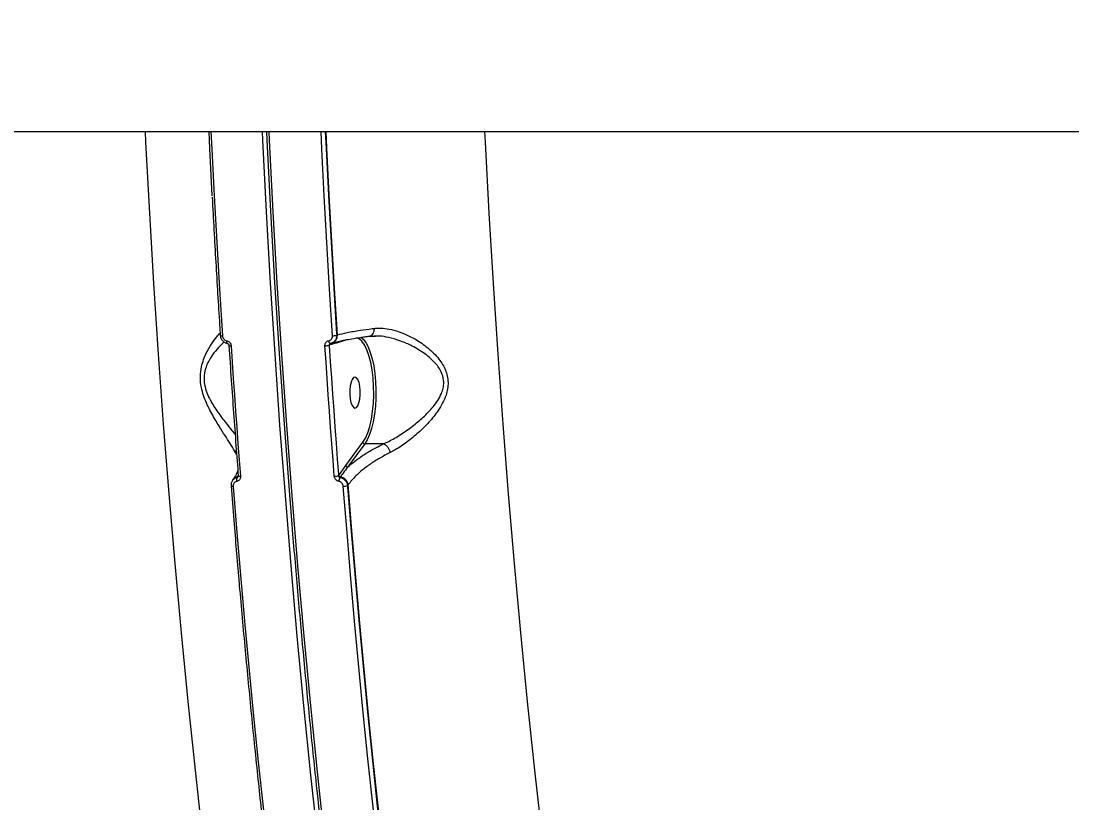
# Model space of a CAD drawing. Header units: millimetres. Extents: x -7720 to 6073, y -7402 to 5433.
# Drawn here: x 1062 to 1367.8, y -758 to -530.4 of the extents above; entities that cross this region are included whole.
import ezdxf

# ---------------------------------------------------------------- set-up
doc = ezdxf.new("R2010")
doc.units = ezdxf.units.MM
for name, color, linetype in [('DIKOM_ОБЪЕКТ', 7, 'Continuous'), ('DIKOM_РАЗМЕР_ЗОНА', 7, 'Continuous'), ('DIKOM_РАЗМЕР_ОБЪЕКТА', 7, 'Continuous')]:
    doc.layers.add(name, color=color, linetype=linetype)
doc.styles.add('style1', font='arial.ttf', dxfattribs={"width": 0.8})
doc.dimstyles.new('1-50', dxfattribs={"dimtxt": 300, "dimasz": 200, "dimexe": 100, "dimexo": 0, "dimgap": 100, "dimtad": 1, "dimtxsty": 'style1', "dimcen": 200, "dimclrd": 7, "dimclre": 7, "dimclrt": 7, "dimadec": 1, "dimazin": 2, "dimtfac": 1, "dimtmove": 0, "dimatfit": 2, "dimfxl": 0, "dimlwd": 25, "dimlwe": 18, "dimarcsym": 0})

# ---------------------------------------------------------------- blocks, each defined once
blk = doc.blocks.new('*D0')
at = {"layer": 'Defpoints', "color": 0, "transparency": 16777216}
for p in [(-1165.04, 3934.07), (-6387.82, -4153.36), (1392.52, -4153.36)]:
    blk.add_point(p, dxfattribs=at)
at = {"layer": 'DIKOM_РАЗМЕР_ОБЪЕКТА', "color": 7, "lineweight": 18, "transparency": 16777216}
for p, q in [((-1165.04, 3934.07), (-6487.82, 3934.07)), ((1392.52, -4153.36), (-6487.82, -4153.36))]:
    blk.add_line(p, q, dxfattribs=at)
at = {"layer": 'DIKOM_РАЗМЕР_ОБЪЕКТА', "color": 7, "lineweight": 25, "transparency": 16777216}
blk.add_line((-6387.82, 3734.07), (-6387.82, -3953.36), dxfattribs=at)
at = {"layer": 'DIKOM_РАЗМЕР_ОБЪЕКТА', "color": 7, "transparency": 16777216}
for points in [[(-6421.16, 3734.07), (-6354.49, 3734.07), (-6387.82, 3934.07)], [(-6421.16, -3953.36), (-6354.49, -3953.36), (-6387.82, -4153.36)]]:
    blk.add_solid(points, dxfattribs=at)
at = {"layer": 'DIKOM_РАЗМЕР_ОБЪЕКТА', "color": 7, "transparency": 16777216, "insert": (-6640.99, -109.65), "char_height": 300, "attachment_point": 5, "rotation": 90, "style": 'style1'}
blk.add_mtext('8100', dxfattribs=at)
blk = doc.blocks.new('*D1')
at = {"layer": 'Defpoints', "color": 0, "transparency": 16777216}
for p in [(-3938.71, 77.29), (4572.68, -275.21), (4572.68, -6577.9)]:
    blk.add_point(p, dxfattribs=at)
at = {"layer": 'DIKOM_РАЗМЕР_ОБЪЕКТА', "color": 7, "lineweight": 18, "transparency": 16777216}
for p, q in [((-3938.71, 77.29), (-3938.71, -6677.9)), ((4572.68, -275.21), (4572.68, -6677.9))]:
    blk.add_line(p, q, dxfattribs=at)
at = {"layer": 'DIKOM_РАЗМЕР_ОБЪЕКТА', "color": 7, "lineweight": 25, "transparency": 16777216}
blk.add_line((-3738.71, -6577.9), (4372.68, -6577.9), dxfattribs=at)
at = {"layer": 'DIKOM_РАЗМЕР_ОБЪЕКТА', "color": 7, "transparency": 16777216}
for points in [[(-3738.71, -6544.56), (-3738.71, -6611.23), (-3938.71, -6577.9)], [(4372.68, -6544.56), (4372.68, -6611.23), (4572.68, -6577.9)]]:
    blk.add_solid(points, dxfattribs=at)
at = {"layer": 'DIKOM_РАЗМЕР_ОБЪЕКТА', "color": 7, "transparency": 16777216, "insert": (316.98, -6324.72), "char_height": 300, "attachment_point": 5, "style": 'style1'}
blk.add_mtext('8500', dxfattribs=at)
blk = doc.blocks.new('*D2')
at = {"layer": 'Defpoints', "color": 0, "transparency": 16777216}
for p in [(-2365.16, 5433.02), (-7269.56, -6016.09), (1800.96, -6016.09)]:
    blk.add_point(p, dxfattribs=at)
at = {"layer": 'DIKOM_РАЗМЕР_ЗОНА', "color": 7, "lineweight": 18, "transparency": 16777216}
for p, q in [((-2365.16, 5433.02), (-7369.56, 5433.02)), ((1800.96, -6016.09), (-7369.56, -6016.09))]:
    blk.add_line(p, q, dxfattribs=at)
at = {"layer": 'DIKOM_РАЗМЕР_ЗОНА', "color": 7, "lineweight": 25, "transparency": 16777216}
blk.add_line((-7269.56, 5233.02), (-7269.56, -5816.09), dxfattribs=at)
at = {"layer": 'DIKOM_РАЗМЕР_ЗОНА', "color": 7, "transparency": 16777216}
for points in [[(-7302.9, 5233.02), (-7236.23, 5233.02), (-7269.56, 5433.02)], [(-7302.9, -5816.09), (-7236.23, -5816.09), (-7269.56, -6016.09)]]:
    blk.add_solid(points, dxfattribs=at)
at = {"layer": 'DIKOM_РАЗМЕР_ЗОНА', "color": 7, "transparency": 16777216, "insert": (-7522.73, -291.53), "char_height": 300, "attachment_point": 5, "rotation": 90, "style": 'style1'}
blk.add_mtext('11500', dxfattribs=at)
blk = doc.blocks.new('*D3')
at = {"layer": 'Defpoints', "color": 0, "transparency": 16777216}
for p in [(-5938.71, -432.44), (6072.68, -1006.94), (6072.68, -7302.44)]:
    blk.add_point(p, dxfattribs=at)
at = {"layer": 'DIKOM_РАЗМЕР_ЗОНА', "color": 7, "lineweight": 18, "transparency": 16777216}
for p, q in [((-5938.71, -432.44), (-5938.71, -7402.44)), ((6072.68, -1006.94), (6072.68, -7402.44))]:
    blk.add_line(p, q, dxfattribs=at)
at = {"layer": 'DIKOM_РАЗМЕР_ЗОНА', "color": 7, "lineweight": 25, "transparency": 16777216}
blk.add_line((-5738.71, -7302.44), (5872.68, -7302.44), dxfattribs=at)
at = {"layer": 'DIKOM_РАЗМЕР_ЗОНА', "color": 7, "transparency": 16777216}
for points in [[(-5738.71, -7269.1), (-5738.71, -7335.77), (-5938.71, -7302.44)], [(5872.68, -7269.1), (5872.68, -7335.77), (6072.68, -7302.44)]]:
    blk.add_solid(points, dxfattribs=at)
at = {"layer": 'DIKOM_РАЗМЕР_ЗОНА', "color": 7, "transparency": 16777216, "insert": (66.98, -7049.26), "char_height": 300, "attachment_point": 5, "style": 'style1'}
blk.add_mtext('12000', dxfattribs=at)

msp = doc.modelspace()

# ---------------------------------------------------------------- linework, layer by layer
at = {"layer": 'DIKOM_ОБЪЕКТ', "color": 7, "linetype": 'Continuous', "lineweight": 15}
for p, q in [((672.848, -562.594), (1872.848, -562.594)), ((1153.813, -621.413), (1153.84, -621.817)), ((1153.84, -621.817), (1154.065, -621.747)), ((1157.107, -623.085), (1154.042, -624.039)), ((1165.156, -622.099), (1164.771, -622.092)), ((1151.823, -624.688), (1151.649, -624.742)), ((1151.649, -624.742), (1151.666, -624.996)), ((1154.042, -624.039), (1151.823, -624.688)), ((1151.996, -624.26), (1151.945, -624.279)), ((1152.248, -624.166), (1151.996, -624.26)), ((1152.144, -624.211), (1152.196, -624.198)), ((1152.196, -624.198), (1152.482, -624.111)), ((1152.259, -624.196), (1152.459, -624.134)), ((1152.459, -624.134), (1152.517, -624.115)), ((1156.464, -659.814), (1161.47, -653.013)), ((1162.012, -653.466), (1157.006, -660.267)), ((1167.468, -653.466), (1162.012, -653.466)), ((1124.713, -656.671), (1124.407, -656.017)), ((1154.408, -662.653), (1156.464, -659.814)), ((1124.831, -663.272), (1124.957, -663.1)), ((1124.957, -663.1), (1125.176, -662.799)), ((1154.332, -662.269), (1154.366, -662.71)), ((1154.366, -662.71), (1154.408, -662.653)), ((1154.871, -663.1), (1154.744, -663.272)), ((1123.691, -663.854), (1123.541, -664.056)), ((1157.184, -665.336), (1156.974, -665.62)), ((1156.974, -665.62), (1157.002, -665.971))]:
    msp.add_line(p, q, dxfattribs=at)
at = {"layer": 'DIKOM_ОБЪЕКТ', "color": 7, "linetype": 'Continuous', "lineweight": 15, "flags": 128}
for points in [[(1140.135, -940.638), (1136.868, -922.099), (1133.714, -903.392), (1130.675, -884.524), (1127.752, -865.5), (1124.945, -846.327), (1122.256, -827.01), (1119.685, -807.556), (1117.233, -787.971), (1114.902, -768.261), (1112.691, -748.432), (1110.601, -728.492), (1108.634, -708.445), (1106.789, -688.299), (1105.067, -668.06), (1103.47, -647.734), (1101.996, -627.328), (1100.648, -606.849), (1099.425, -586.302), (1098.327, -565.695), (1098.173, -562.594)], [(1117.62, -581.281), (1117.613, -581.149), (1116.92, -567.543), (1116.681, -562.594)], [(1117.237, -562.594), (1117.483, -567.685), (1118.177, -581.302), (1118.924, -594.896), (1119.724, -608.463), (1120.576, -622.003)], [(1148.496, -769.967), (1146.332, -749.887), (1144.287, -729.7), (1142.362, -709.412), (1140.559, -689.03), (1138.877, -668.558), (1137.318, -648.004), (1135.881, -627.374), (1134.567, -606.674), (1133.376, -585.911), (1132.309, -565.089), (1132.189, -562.594)], [(1140.836, -676.837), (1140.153, -668.333), (1138.594, -647.796), (1137.158, -627.183), (1135.845, -606.5), (1134.655, -585.754), (1133.589, -564.95), (1133.477, -562.594)], [(1134.073, -562.594), (1134.193, -565.089), (1135.26, -585.911), (1136.45, -606.674), (1137.764, -627.374), (1139.202, -648.004), (1140.761, -668.558), (1142.443, -689.03), (1144.246, -709.412), (1146.171, -729.7), (1148.215, -749.887), (1150.38, -769.967)], [(1152.602, -622.003), (1151.75, -608.463), (1150.95, -594.896), (1150.203, -581.302), (1149.509, -567.685), (1149.263, -562.594)], [(1150.51, -562.594), (1150.749, -567.543), (1151.442, -581.149), (1152.188, -594.732), (1152.988, -608.288), (1153.813, -621.413)], [(1154.065, -621.747), (1153.211, -608.19), (1152.41, -594.606), (1151.662, -580.996), (1150.968, -567.362), (1150.738, -562.594)], [(1196.845, -562.594), (1196.999, -565.695), (1198.097, -586.302), (1199.32, -606.849), (1200.669, -627.328), (1202.142, -647.734), (1203.74, -668.06), (1205.461, -688.299), (1207.306, -708.445), (1209.273, -728.492), (1211.363, -748.432), (1213.574, -768.261), (1215.906, -787.971), (1218.357, -807.556), (1220.928, -827.01), (1223.617, -846.327), (1226.424, -865.5), (1229.347, -884.524), (1232.386, -903.392), (1235.54, -922.099), (1238.807, -940.638)], [(1122.082, -624.26), (1122.018, -624.262), (1121.959, -624.231), (1121.91, -624.167), (1121.87, -624.072), (1121.841, -623.95), (1121.825, -623.806), (1121.822, -623.643), (1121.832, -623.468)], [(1151.996, -624.26), (1151.934, -624.262), (1151.867, -624.231), (1151.799, -624.167), (1151.73, -624.072), (1151.664, -623.95), (1151.603, -623.806), (1151.549, -623.643), (1151.503, -623.468)], [(1160.469, -623.028), (1160.281, -622.9), (1159.552, -622.591)], [(1161.47, -653.013), (1162.209, -651.779), (1162.873, -650.227), (1163.447, -648.391), (1163.917, -646.318), (1164.271, -644.058), (1164.501, -641.664), (1164.602, -639.194), (1164.57, -636.709), (1164.407, -634.268), (1164.117, -631.931), (1163.706, -629.753), (1163.185, -627.788), (1162.566, -626.082), (1161.864, -624.678), (1161.096, -623.608), (1160.469, -623.028)], [(1160.814, -622.428), (1161.497, -623), (1162.257, -623.982), (1162.96, -625.279), (1163.59, -626.865), (1164.133, -628.703), (1164.579, -630.755), (1164.916, -632.976), (1165.138, -635.318), (1165.24, -637.729), (1165.22, -640.159), (1165.078, -642.553), (1164.817, -644.86), (1164.443, -647.031), (1163.965, -649.017), (1163.391, -650.776), (1162.736, -652.27), (1162.012, -653.466)], [(1123.09, -624.931), (1123.407, -629.695), (1123.731, -634.455), (1124.061, -639.211), (1124.397, -643.963), (1124.741, -648.711), (1125.09, -653.455), (1125.447, -658.195), (1125.809, -662.931)], [(1153.125, -662.931), (1152.763, -658.195), (1152.406, -653.455), (1152.057, -648.711), (1151.714, -643.963), (1151.377, -639.211), (1151.047, -634.455), (1150.723, -629.695), (1150.406, -624.931)], [(1151.666, -624.996), (1151.966, -629.502), (1152.289, -634.258), (1152.619, -639.01), (1152.955, -643.758), (1153.298, -648.502), (1153.648, -653.243), (1154.004, -657.979), (1154.332, -662.269)], [(1158.723, -634.208), (1158.321, -634.722), (1157.986, -635.546), (1157.744, -636.613), (1157.614, -637.837), (1157.607, -639.117), (1157.724, -640.352), (1157.956, -641.439), (1158.282, -642.293), (1158.678, -642.842), (1159.111, -643.044), (1159.545, -642.881), (1159.946, -642.366), (1160.282, -641.542), (1160.524, -640.475), (1160.654, -639.252), (1160.66, -637.971), (1160.543, -636.737), (1160.312, -635.649), (1159.985, -634.796), (1159.59, -634.246), (1159.157, -634.045), (1158.723, -634.208)], [(1123.714, -665.843), (1124.795, -679.308), (1125.928, -692.737), (1127.114, -706.127), (1128.352, -719.477), (1129.642, -732.784), (1130.985, -746.047), (1132.379, -759.264), (1133.824, -772.434)], [(1165.85, -772.434), (1164.404, -759.264), (1163.01, -746.047), (1161.668, -732.784), (1160.378, -719.477), (1159.14, -706.127), (1157.954, -692.737), (1156.821, -679.308), (1155.74, -665.843)], [(1157.002, -665.971), (1158.054, -679.075), (1159.187, -692.492), (1160.372, -705.871), (1161.609, -719.21), (1162.898, -732.506), (1164.239, -745.758), (1165.632, -758.964), (1166.88, -770.365)], [(1167.306, -772.052), (1165.858, -758.867), (1164.462, -745.635), (1163.118, -732.356), (1161.826, -719.033), (1160.587, -705.668), (1159.4, -692.262), (1158.265, -678.817), (1157.184, -665.336)]]:
    msp.add_lwpolyline(points, dxfattribs=at)
at = {"layer": 'DIKOM_ОБЪЕКТ', "color": 7, "linetype": 'Continuous', "lineweight": 15}
for centre, radius, start, end in [((1120.425, -621.117), 0.899, 238.27425, 279.67473), ((1151.708, -621.896), 2.362, 290.04852, 3.62419), ((1152.716, -618.561), 3.445, 268.1083, 289.03583), ((1154.537, -624.017), 0.495, 139.04474, 182.59496), ((1122.937, -624.043), 0.902, 238.09519, 279.77349), ((1150.523, -621.52), 3.414, 268.03428, 289.25481), ((1152.293, -624.658), 0.472, 108.48339, 183.64922), ((1162.019, -652.907), 0.559, 190.87212, 269.28157), ((1157.013, -659.708), 0.559, 190.88834, 269.27156), ((1125.235, -665.008), 1.928, 98.29005, 144.47594), ((1126.238, -663.92), 1.55, 155.27415, 197.5545), ((1124.895, -662.703), 0.402, 278.94841, 310.15887), ((1125.659, -662.132), 0.813, 233.76122, 280.67516), ((1153.24, -659.972), 2.961, 267.78767, 292.35437), ((1154.958, -662.547), 0.56, 190.91351, 261.03846), ((1156.972, -664.498), 2.543, 151.18398, 177.52199), ((1154.434, -665.866), 2.8, 10.92399, 81.02574), ((1123.566, -665.057), 0.799, 233.3103, 280.67336), ((1155.85, -662.92), 2.925, 267.83917, 292.61057)]:
    msp.add_arc(centre, radius, start, end, dxfattribs=at)
for points, knots in [([(1117.58, -581.674), (1117.925, -587.989), (1118.603, -600.4), (1119.429, -613.786), (1119.887, -620.866), (1119.952, -621.882)], [0, 0, 0, 0, 0.4702072, 0.9239998, 1, 1, 1, 1]), ([(1154.065, -621.747), (1154.924, -621.522), (1156.669, -621.065), (1160.237, -620.458), (1163.121, -620.062), (1164.564, -619.886), (1164.78, -619.859)], [0, 0, 0, 0, 0.3434949, 0.6969396, 0.9545276, 1, 1, 1, 1]), ([(1163.428, -622.082), (1163.533, -622.071), (1163.825, -622.041), (1164.237, -621.685), (1164.599, -621.087), (1164.748, -620.473), (1164.78, -620.054), (1164.78, -619.905), (1164.78, -619.859)], [0, 0, 0, 0, 0.1364707, 0.3807119, 0.6249616, 0.8692237, 0.9596221, 1, 1, 1, 1]), ([(1164.78, -619.859), (1164.982, -619.84), (1165.97, -619.744), (1167.845, -619.819), (1170.593, -620.357), (1173.587, -621.401), (1176.942, -623.083), (1180.419, -625.462), (1183.494, -628.455), (1185.31, -631.381), (1186.064, -633.739), (1186.286, -635.584), (1186.144, -637.464), (1185.63, -639.489), (1184.691, -641.631), (1183.057, -644.303), (1180.688, -647.235), (1177.611, -650.291), (1174.288, -653.022), (1171.507, -654.901), (1169.882, -655.761), (1169.397, -656.017)], [0, 0, 0, 0, 0.0134552, 0.0657664, 0.1192362, 0.1826306, 0.2473563, 0.3250326, 0.4053499, 0.4678454, 0.4985596, 0.5302978, 0.5609717, 0.5926246, 0.6340451, 0.6764907, 0.7471722, 0.8197558, 0.8928418, 0.968063, 1, 1, 1, 1]), ([(1124.407, -656.017), (1124.004, -655.344), (1123.275, -654.124), (1121.74, -651.703), (1120.018, -648.988), (1117.992, -645.671), (1116.228, -642.359), (1115.059, -639.415), (1114.344, -636.852), (1114.05, -633.927), (1114.398, -631.176), (1115.073, -628.917), (1116.052, -626.641), (1117.383, -624.359), (1118.803, -622.396), (1119.585, -621.581), (1119.911, -621.242)], [0, 0, 0, 0, 0.0944121, 0.1711571, 0.2495212, 0.3433691, 0.440533, 0.4868824, 0.5346501, 0.5978619, 0.6606581, 0.7112566, 0.7631158, 0.8489633, 0.9371342, 1, 1, 1, 1]), ([(1119.965, -621.882), (1119.964, -621.932), (1119.963, -622.274), (1120.187, -622.906), (1120.712, -623.633), (1121.372, -624.115), (1121.848, -624.194), (1122.03, -624.225)], [0, 0, 0, 0, 0.0444607, 0.3041001, 0.5680171, 0.8343799, 1, 1, 1, 1]), ([(1120.576, -622.003), (1120.603, -622.17), (1120.655, -622.503), (1120.924, -622.948), (1121.3, -623.285), (1121.627, -623.427), (1121.807, -623.463), (1121.832, -623.468)], [0, 0, 0, 0, 0.2406836, 0.4814443, 0.7216591, 0.9612436, 1, 1, 1, 1]), ([(1121.832, -623.468), (1121.857, -623.473), (1122.037, -623.509), (1122.365, -623.65), (1122.741, -623.987), (1123.011, -624.432), (1123.064, -624.765), (1123.09, -624.931)], [0, 0, 0, 0, 0.0385949, 0.2780992, 0.5183806, 0.759246, 1, 1, 1, 1]), ([(1150.406, -624.931), (1150.405, -624.902), (1150.395, -624.708), (1150.454, -624.349), (1150.686, -623.925), (1151.045, -623.6), (1151.351, -623.512), (1151.503, -623.468)], [0, 0, 0, 0, 0.0426247, 0.2824807, 0.5216144, 0.7607961, 1, 1, 1, 1]), ([(1151.503, -623.468), (1151.656, -623.423), (1151.961, -623.335), (1152.321, -623.01), (1152.554, -622.585), (1152.613, -622.227), (1152.604, -622.033), (1152.602, -622.003)], [0, 0, 0, 0, 0.2393927, 0.4786796, 0.7179267, 0.9577293, 1, 1, 1, 1]), ([(1153.84, -621.817), (1153.841, -621.866), (1153.853, -622.19), (1153.75, -622.79), (1153.355, -623.494), (1152.83, -623.988), (1152.413, -624.116), (1152.248, -624.166)], [0, 0, 0, 0, 0.0460462, 0.3072412, 0.56797, 0.8287552, 1, 1, 1, 1]), ([(1152.526, -624.134), (1152.757, -624.063), (1153.332, -623.887), (1154.584, -623.582), (1156.242, -623.233), (1158.228, -622.876), (1160.048, -622.582), (1161.287, -622.413), (1161.685, -622.359)], [0, 0, 0, 0, 0.1251656, 0.3111741, 0.5051138, 0.7037547, 0.9049271, 1, 1, 1, 1]), ([(1161.685, -622.359), (1162.112, -622.296), (1162.664, -622.216), (1163.292, -622.14), (1163.434, -622.123)], [0, 0, 0, 0, 0.7737919, 1, 1, 1, 1]), ([(1163.474, -622.19), (1163.621, -622.163), (1164.143, -622.067), (1164.732, -622.094), (1165.155, -622.113)], [0, 0, 0, 0, 0.2819661, 1, 1, 1, 1]), ([(1167.474, -653.467), (1167.475, -653.467), (1167.963, -653.254), (1169.589, -652.467), (1172.423, -650.839), (1175.814, -648.464), (1179.033, -645.78), (1181.502, -643.249), (1183.261, -640.886), (1184.262, -639.045), (1184.84, -637.255), (1185.059, -635.294), (1184.723, -633.659), (1183.849, -631.657), (1182.18, -629.399), (1179.057, -626.841), (1175.546, -624.824), (1172.105, -623.375), (1169.094, -622.522), (1166.751, -622.094), (1165.542, -622.097), (1165.156, -622.099)], [0, 0, 0, 0, 0.000043, 0.0340725, 0.1125695, 0.1932258, 0.2682165, 0.3448369, 0.3870668, 0.4302276, 0.4601001, 0.4911224, 0.5396622, 0.5516042, 0.6142742, 0.6956471, 0.7801889, 0.8483093, 0.9175921, 0.9737025, 1, 1, 1, 1]), ([(1121.132, -623.859), (1121, -623.959), (1120.345, -624.458), (1118.989, -625.881), (1117.478, -627.793), (1116.333, -629.783), (1115.546, -631.714), (1115.101, -634.129), (1115.377, -636.676), (1116.106, -638.87), (1116.704, -640.12), (1117.708, -641.998), (1119.268, -644.374), (1121.443, -647.226), (1123.156, -649.36), (1123.972, -650.365), (1124.277, -650.74)], [0, 0, 0, 0, 0.0265645, 0.1325903, 0.2409473, 0.3010276, 0.3624335, 0.4339651, 0.5049812, 0.5569139, 0.6111733, 0.6139482, 0.7280821, 0.8469556, 0.9428735, 1, 1, 1, 1]), ([(1122.025, -624.269), (1122.056, -624.275), (1122.12, -624.286), (1122.239, -624.362), (1122.349, -624.479), (1122.425, -624.624), (1122.459, -624.742), (1122.458, -624.798), (1122.458, -624.807)], [0, 0, 0, 0, 0.1876572, 0.390665, 0.5755098, 0.7714171, 0.9633859, 1, 1, 1, 1]), ([(1122.46, -624.808), (1122.685, -628.173), (1123.337, -637.933), (1124.246, -650.593), (1124.955, -659.869), (1125.178, -662.787)], [0, 0, 0, 0, 0.2651048, 0.7688158, 1, 1, 1, 1]), ([(1151.945, -624.279), (1151.912, -624.29), (1151.827, -624.315), (1151.725, -624.414), (1151.654, -624.553), (1151.641, -624.67), (1151.648, -624.733), (1151.649, -624.742)], [0, 0, 0, 0, 0.1692807, 0.4276105, 0.688351, 0.9527231, 1, 1, 1, 1]), ([(1157.006, -660.267), (1157.65, -659.699), (1158.945, -658.557), (1161.373, -656.844), (1164.169, -655.125), (1166.364, -654.021), (1167.468, -653.466)], [0, 0, 0, 0, 0.2380474, 0.4781565, 0.7377108, 1, 1, 1, 1]), ([(1167.468, -653.466), (1167.469, -653.466), (1167.472, -653.466), (1167.474, -653.467), (1167.474, -653.467)], [0, 0, 0, 0, 0.6292431, 1, 1, 1, 1]), ([(1167.474, -653.467), (1167.66, -653.554), (1168.031, -653.727), (1168.577, -654.282), (1169.035, -654.981), (1169.267, -655.548), (1169.367, -655.891), (1169.387, -655.974), (1169.397, -656.017)], [0, 0, 0, 0, 0.2316148, 0.4632574, 0.694874, 0.9264956, 0.9610436, 1, 1, 1, 1]), ([(1124.591, -655.056), (1124.511, -655.292), (1124.419, -655.568), (1124.404, -655.891), (1124.406, -655.974), (1124.407, -656.017)], [0, 0, 0, 0, 0.7442793, 0.8644841, 1, 1, 1, 1]), ([(1169.397, -656.017), (1168.37, -656.551), (1166.304, -657.623), (1163.631, -659.314), (1161.297, -661.041), (1159.016, -663.04), (1157.863, -664.485), (1157.184, -665.336)], [0, 0, 0, 0, 0.187283, 0.3765507, 0.5570038, 0.7391933, 1, 1, 1, 1]), ([(1157.006, -660.267), (1156.895, -660.408), (1156.342, -661.114), (1155.629, -662.072), (1155.042, -662.868), (1154.871, -663.1)], [0, 0, 0, 0, 0.1504216, 0.7521152, 1, 1, 1, 1]), ([(1123.545, -664.073), (1123.557, -664.049), (1123.681, -663.806), (1124.118, -663.481), (1124.593, -663.342), (1124.831, -663.272)], [0, 0, 0, 0, 0.0503641, 0.5243843, 1, 1, 1, 1]), ([(1125.06, -661.234), (1125.059, -661.24), (1124.971, -661.602), (1124.548, -662.439), (1124.073, -663.319), (1123.669, -663.822), (1123.638, -663.861)], [0, 0, 0, 0, 0.0070948, 0.4690479, 0.9592026, 1, 1, 1, 1]), ([(1125.809, -662.931), (1125.811, -662.969), (1125.823, -663.174), (1125.764, -663.538), (1125.541, -663.953), (1125.199, -664.266), (1124.907, -664.347), (1124.761, -664.388)], [0, 0, 0, 0, 0.0557863, 0.2967856, 0.5326586, 0.7662298, 1, 1, 1, 1]), ([(1124.831, -663.272), (1124.879, -663.257), (1124.979, -663.226), (1125.074, -663.146), (1125.105, -663.09), (1125.109, -663.083)], [0, 0, 0, 0, 0.4589337, 0.93444316, 1, 1, 1, 1]), ([(1125.172, -662.785), (1125.175, -662.821), (1125.184, -662.916), (1125.151, -663.023), (1125.12, -663.064), (1125.107, -663.082)], [0, 0, 0, 0, 0.2582228, 0.6911698, 1, 1, 1, 1]), ([(1154.432, -664.388), (1154.413, -664.385), (1154.235, -664.354), (1153.899, -664.225), (1153.502, -663.892), (1153.213, -663.442), (1153.155, -663.101), (1153.125, -662.931)], [0, 0, 0, 0, 0.0278523, 0.2650263, 0.5077051, 0.7539637, 1, 1, 1, 1]), ([(1154.366, -662.71), (1154.368, -662.777), (1154.372, -662.907), (1154.448, -663.081), (1154.562, -663.206), (1154.665, -663.254), (1154.724, -663.269), (1154.738, -663.271), (1154.744, -663.272)], [0, 0, 0, 0, 0.26310874, 0.51595723, 0.75202554, 0.94104514, 0.97414183, 1, 1, 1, 1]), ([(1154.744, -663.272), (1154.776, -663.278), (1155.072, -663.328), (1155.633, -663.539), (1156.305, -664.076), (1156.805, -664.799), (1156.918, -665.347), (1156.974, -665.62)], [0, 0, 0, 0, 0.028623, 0.2670722, 0.510138, 0.7556465, 1, 1, 1, 1]), ([(1123.088, -665.698), (1123.352, -669.039), (1124.071, -678.15), (1124.847, -687.22), (1125.339, -692.964)], [0, 0, 0, 0, 0.36672489, 1, 1, 1, 1]), ([(1123.546, -664.075), (1123.525, -664.096), (1123.309, -664.31), (1123.108, -664.886), (1123.1, -665.431), (1123.095, -665.698)], [0, 0, 0, 0, 0.0533899, 0.536057, 1, 1, 1, 1]), ([(1124.761, -664.388), (1124.615, -664.429), (1124.322, -664.51), (1123.98, -664.823), (1123.758, -665.237), (1123.7, -665.601), (1123.712, -665.805), (1123.714, -665.843)], [0, 0, 0, 0, 0.2340715, 0.4679625, 0.7039748, 0.9448469, 1, 1, 1, 1]), ([(1155.74, -665.843), (1155.71, -665.673), (1155.651, -665.333), (1155.362, -664.884), (1154.965, -664.551), (1154.629, -664.422), (1154.451, -664.391), (1154.432, -664.388)], [0, 0, 0, 0, 0.2457737, 0.4917864, 0.73429, 0.9715324, 1, 1, 1, 1]), ([(1140.783, -676.921), (1140.826, -677.46), (1141.37, -684.347), (1142.514, -697.515), (1144.221, -716.415), (1146.054, -735.215), (1147.385, -748.386), (1148.135, -755.259), (1148.208, -755.926)], [0, 0, 0, 0, 0.0202317, 0.2587713, 0.4973111, 0.7358522, 0.9743936, 1, 1, 1, 1]), ([(1249.269, -948.48), (1256.156, -947.833), (1269.936, -946.538), (1290.742, -943.843), (1311.772, -940.576), (1332.975, -936.667), (1354.277, -932.129), (1375.21, -927.058), (1395.71, -921.485), (1415.725, -915.45), (1435.58, -908.854), (1455.199, -901.697), (1474.506, -893.989), (1493.081, -885.898), (1510.876, -877.461), (1527.864, -868.719), (1544.317, -859.534), (1560.153, -849.917), (1575.3, -839.891), (1589.436, -829.672), (1602.533, -819.296), (1614.59, -808.807), (1625.794, -798.037), (1636.07, -787.013), (1645.359, -775.767), (1653.465, -764.535), (1660.387, -753.354), (1666.146, -742.26), (1670.831, -731.081), (1674.379, -719.851), (1676.756, -708.609), (1677.806, -698.373), (1677.912, -689.122), (1677.374, -683.626), (1677.105, -680.875)], [0, 0, 0, 0, 0.0311785, 0.0623809, 0.0935594, 0.1256442, 0.1577551, 0.18984, 0.2210202, 0.2522244, 0.2834046, 0.3154897, 0.3476011, 0.3796862, 0.410889, 0.442116, 0.4733188, 0.5054257, 0.5375585, 0.5696655, 0.6009197, 0.6321979, 0.6634522, 0.6956101, 0.7277939, 0.7599519, 0.7912842, 0.8226405, 0.8539729, 0.886209, 0.9184712, 0.9507073, 0.9753306, 1, 1, 1, 1]), ([(1125.339, -692.964), (1125.388, -693.541), (1125.967, -700.445), (1127.177, -713.604), (1128.975, -732.429), (1130.855, -750.829), (1132.283, -764.078), (1133.066, -771.091), (1133.193, -772.235)], [0, 0, 0, 0, 0.0215856, 0.2583671, 0.49515, 0.7319324, 0.9562553, 1, 1, 1, 1]), ([(1148.208, -755.926), (1148.807, -761.472), (1150.077, -773.233), (1151.568, -786.303), (1152.481, -793.802), (1152.646, -795.162)], [0, 0, 0, 0, 0.4222206, 0.8952181, 1, 1, 1, 1])]:
    msp.add_open_spline(points, degree=3, knots=knots, dxfattribs=at)

# ---------------------------------------------------------------- dimensions: what is measured, and where the dimension line sits
at = {"layer": 'DIKOM_РАЗМЕР_ЗОНА'}
dim = msp.add_linear_dim(base=(-7269.562, -6016.09), p1=(-2365.162, 5433.022), p2=(1800.959, -6016.09), angle=90, text='11500', dimstyle='1-50', dxfattribs=at)
dim.commit()
dim.dimension.update_dxf_attribs({"geometry": '*D2', "text_midpoint": (-7269.562, -291.534), "dimtype": 160})
dim = msp.add_linear_dim(base=(6072.676, -7302.437), p1=(-5938.714, -432.437), p2=(6072.676, -1006.937), text='12000', dimstyle='1-50', dxfattribs=at)
dim.commit()
dim.dimension.update_dxf_attribs({"geometry": '*D3', "text_midpoint": (66.981, -7302.437), "dimtype": 160})
at = {"layer": 'DIKOM_РАЗМЕР_ОБЪЕКТА'}
dim = msp.add_linear_dim(base=(-6387.822, -4153.364), p1=(-1165.044, 3934.068), p2=(1392.523, -4153.364), angle=90, text='8100', dimstyle='1-50', dxfattribs=at)
dim.commit()
dim.dimension.update_dxf_attribs({"geometry": '*D0', "text_midpoint": (-6387.822, -109.648), "dimtype": 160})
dim = msp.add_linear_dim(base=(4572.676, -6577.897), p1=(-3938.714, 77.288), p2=(4572.676, -275.211), text='8500', dimstyle='1-50', dxfattribs=at)
dim.commit()
dim.dimension.update_dxf_attribs({"geometry": '*D1', "text_midpoint": (316.981, -6577.897), "dimtype": 160})

doc.saveas('drawing.dxf')
